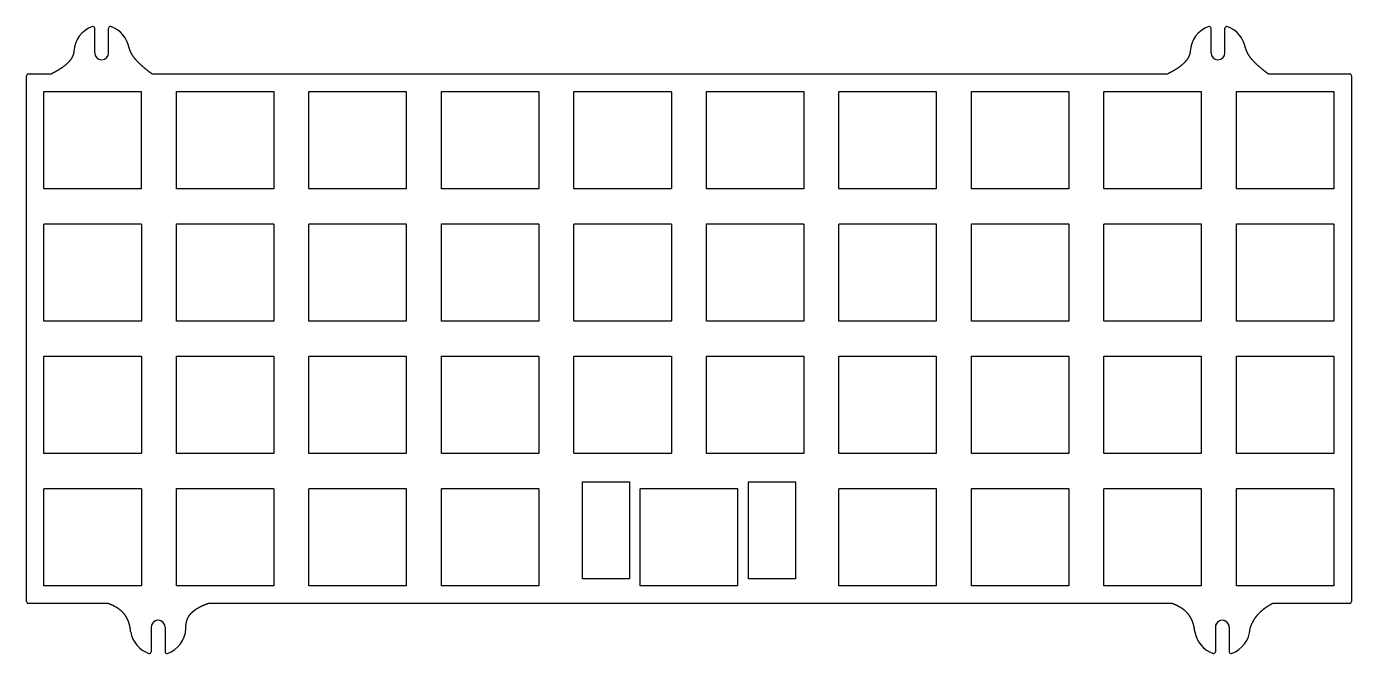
# Model space of a CAD drawing. Header units: millimetres. Extents: x 320 to 511, y -63 to 27.
import ezdxf

# ---------------------------------------------------------------- set-up
doc = ezdxf.new("R2010")
doc.units = ezdxf.units.MM
doc.layers.get('0').update_dxf_attribs({"linetype": 'CONTINUOUS'})

msp = doc.modelspace()

# ---------------------------------------------------------------- linework, layer by layer
for p, q in [((329.82, 23.06), (329.82, 26.59)), ((331.82, 23.06), (331.82, 26.59)), ((490.32, 23.06), (490.32, 26.59)), ((492.32, 23.06), (492.32, 26.59)), ((320.02, -55.94), (320.02, 19.76)), ((320.27, 20.01), (323.59, 20.01)), ((338.09, 20.01), (484.09, 20.01)), ((498.59, 20.01), (510.27, 20.01)), ((510.52, 19.76), (510.52, -55.94)), ((331.69, -56.19), (320.27, -56.19)), ((484.69, -56.19), (346.14, -56.19)), ((510.27, -56.19), (499.14, -56.19)), ((337.94, -59.63), (337.94, -63.16)), ((339.94, -59.63), (339.94, -63.16)), ((490.94, -59.63), (490.94, -63.16)), ((492.94, -59.63), (492.94, -63.16))]:
    msp.add_line(p, q)
for points in [[(322.57, 17.48), (336.47, 17.48, -0.414214), (336.52, 17.43), (336.52, 3.53, -0.414214), (336.47, 3.48), (322.57, 3.48, -0.414214), (322.52, 3.53), (322.52, 17.43, -0.414214)], [(341.62, 17.48), (355.53, 17.48, -0.414214), (355.57, 17.43), (355.57, 3.52, -0.414214), (355.53, 3.48), (341.62, 3.48, -0.414214), (341.57, 3.52), (341.57, 17.43, -0.414214)], [(360.67, 17.48), (374.58, 17.48, -0.414214), (374.62, 17.43), (374.62, 3.52, -0.414214), (374.58, 3.48), (360.67, 3.48, -0.414214), (360.62, 3.52), (360.62, 17.43, -0.414214)], [(379.72, 17.48), (393.63, 17.48, -0.414214), (393.68, 17.43), (393.68, 3.52, -0.414214), (393.63, 3.48), (379.72, 3.48, -0.414214), (379.68, 3.52), (379.68, 17.43, -0.414214)], [(398.77, 17.48), (412.68, 17.48, -0.414214), (412.73, 17.43), (412.73, 3.52, -0.414214), (412.68, 3.48), (398.77, 3.48, -0.414214), (398.73, 3.52), (398.73, 17.43, -0.414214)], [(417.82, 17.48), (431.73, 17.48, -0.414214), (431.78, 17.43), (431.78, 3.52, -0.414214), (431.73, 3.48), (417.82, 3.48, -0.414214), (417.78, 3.52), (417.78, 17.43, -0.414214)], [(436.87, 17.48), (450.78, 17.48, -0.414214), (450.82, 17.43), (450.82, 3.52, -0.414214), (450.78, 3.48), (436.87, 3.48, -0.414214), (436.82, 3.52), (436.82, 17.43, -0.414214)], [(455.92, 17.48), (469.83, 17.48, -0.414214), (469.88, 17.43), (469.88, 3.52, -0.414214), (469.83, 3.48), (455.92, 3.48, -0.414214), (455.88, 3.52), (455.88, 17.43, -0.414214)], [(474.97, 17.48), (488.88, 17.48, -0.414214), (488.92, 17.43), (488.92, 3.52, -0.414214), (488.88, 3.48), (474.97, 3.48, -0.414214), (474.93, 3.52), (474.93, 17.43, -0.414214)], [(494.02, 17.48), (507.93, 17.48, -0.414214), (507.98, 17.43), (507.98, 3.52, -0.414214), (507.93, 3.48), (494.02, 3.48, -0.414214), (493.98, 3.52), (493.98, 17.43, -0.414214)], [(322.57, -1.58), (336.48, -1.58, -0.414214), (336.53, -1.62), (336.53, -15.53, -0.414214), (336.48, -15.58), (322.57, -15.58, -0.414214), (322.52, -15.53), (322.52, -1.62, -0.414214)], [(341.62, -1.58), (355.53, -1.58, -0.414214), (355.57, -1.62), (355.57, -15.53, -0.414214), (355.53, -15.58), (341.62, -15.58, -0.414214), (341.57, -15.53), (341.57, -1.62, -0.414214)], [(360.67, -1.58), (374.58, -1.58, -0.414214), (374.62, -1.62), (374.62, -15.53, -0.414214), (374.58, -15.58), (360.67, -15.58, -0.414214), (360.62, -15.53), (360.62, -1.62, -0.414214)], [(379.72, -1.58), (393.63, -1.58, -0.414214), (393.68, -1.62), (393.68, -15.53, -0.414214), (393.63, -15.58), (379.72, -15.58, -0.414214), (379.68, -15.53), (379.68, -1.62, -0.414214)], [(398.77, -1.58), (412.68, -1.58, -0.414214), (412.73, -1.62), (412.73, -15.53, -0.414214), (412.68, -15.58), (398.77, -15.58, -0.414214), (398.73, -15.53), (398.73, -1.62, -0.414214)], [(417.82, -1.58), (431.73, -1.58, -0.414214), (431.78, -1.62), (431.78, -15.53, -0.414214), (431.73, -15.58), (417.82, -15.58, -0.414214), (417.78, -15.53), (417.78, -1.62, -0.414214)], [(436.87, -1.58), (450.78, -1.58, -0.414214), (450.82, -1.62), (450.82, -15.53, -0.414214), (450.78, -15.58), (436.87, -15.58, -0.414214), (436.82, -15.53), (436.82, -1.62, -0.414214)], [(455.92, -1.58), (469.83, -1.58, -0.414214), (469.88, -1.62), (469.88, -15.53, -0.414214), (469.83, -15.58), (455.92, -15.58, -0.414214), (455.88, -15.53), (455.88, -1.62, -0.414214)], [(474.97, -1.58), (488.88, -1.58, -0.414214), (488.92, -1.62), (488.92, -15.53, -0.414214), (488.88, -15.58), (474.97, -15.58, -0.414214), (474.93, -15.53), (474.93, -1.62, -0.414214)], [(494.02, -1.58), (507.93, -1.58, -0.414214), (507.98, -1.62), (507.98, -15.53, -0.414214), (507.93, -15.58), (494.02, -15.58, -0.414214), (493.98, -15.53), (493.98, -1.62, -0.414214)], [(322.57, -20.62), (336.48, -20.62, -0.414214), (336.53, -20.67), (336.53, -34.58, -0.414214), (336.48, -34.62), (322.57, -34.62, -0.414214), (322.52, -34.58), (322.52, -20.67, -0.414214)], [(341.62, -20.62), (355.53, -20.62, -0.414214), (355.57, -20.67), (355.57, -34.58, -0.414214), (355.53, -34.62), (341.62, -34.62, -0.414214), (341.57, -34.58), (341.57, -20.67, -0.414214)], [(360.67, -20.62), (374.58, -20.62, -0.414214), (374.62, -20.67), (374.62, -34.58, -0.414214), (374.58, -34.62), (360.67, -34.62, -0.414214), (360.62, -34.58), (360.62, -20.67, -0.414214)], [(379.72, -20.62), (393.63, -20.62, -0.414214), (393.68, -20.67), (393.68, -34.58, -0.414214), (393.63, -34.62), (379.72, -34.62, -0.414214), (379.68, -34.58), (379.68, -20.67, -0.414214)], [(398.77, -20.62), (412.68, -20.62, -0.414214), (412.73, -20.67), (412.73, -34.58, -0.414214), (412.68, -34.62), (398.77, -34.62, -0.414214), (398.73, -34.58), (398.73, -20.67, -0.414214)], [(417.82, -20.62), (431.73, -20.62, -0.414214), (431.78, -20.67), (431.78, -34.58, -0.414214), (431.73, -34.62), (417.82, -34.62, -0.414214), (417.78, -34.58), (417.78, -20.67, -0.414214)], [(436.87, -20.62), (450.78, -20.62, -0.414214), (450.82, -20.67), (450.82, -34.58, -0.414214), (450.78, -34.62), (436.87, -34.62, -0.414214), (436.82, -34.58), (436.82, -20.67, -0.414214)], [(455.92, -20.62), (469.83, -20.62, -0.414214), (469.88, -20.67), (469.88, -34.58, -0.414214), (469.83, -34.62), (455.92, -34.62, -0.414214), (455.88, -34.58), (455.88, -20.67, -0.414214)], [(474.97, -20.62), (488.88, -20.62, -0.414214), (488.92, -20.67), (488.92, -34.58, -0.414214), (488.88, -34.62), (474.97, -34.62, -0.414214), (474.93, -34.58), (474.93, -20.67, -0.414214)], [(494.02, -20.62), (507.93, -20.62, -0.414214), (507.98, -20.67), (507.98, -34.58, -0.414214), (507.93, -34.62), (494.02, -34.62, -0.414214), (493.98, -34.58), (493.98, -20.67, -0.414214)], [(322.57, -39.68), (336.48, -39.68, -0.414214), (336.53, -39.72), (336.53, -53.63, -0.414214), (336.48, -53.67), (322.57, -53.67, -0.414214), (322.52, -53.63), (322.52, -39.72, -0.414214)], [(341.62, -39.68), (355.53, -39.68, -0.414214), (355.57, -39.72), (355.57, -53.63, -0.414214), (355.53, -53.67), (341.62, -53.67, -0.414214), (341.57, -53.63), (341.57, -39.72, -0.414214)], [(360.67, -39.68), (374.58, -39.68, -0.414214), (374.62, -39.72), (374.62, -53.63, -0.414214), (374.58, -53.67), (360.67, -53.67, -0.414214), (360.62, -53.63), (360.62, -39.72, -0.414214)], [(379.72, -39.68), (393.63, -39.68, -0.414214), (393.68, -39.72), (393.68, -53.63, -0.414214), (393.63, -53.67), (379.72, -53.67, -0.414214), (379.68, -53.63), (379.68, -39.72, -0.414214)], [(399.99, -38.68), (406.64, -38.68, -0.414214), (406.69, -38.72), (406.69, -52.63, -0.414214), (406.64, -52.68), (399.99, -52.68, -0.414214), (399.94, -52.63), (399.94, -38.72, -0.414214)], [(408.3, -39.68), (422.2, -39.68, -0.414214), (422.25, -39.72), (422.25, -53.63, -0.414214), (422.2, -53.67), (408.3, -53.67, -0.414214), (408.25, -53.63), (408.25, -39.72, -0.414214)], [(423.86, -38.68), (430.51, -38.68, -0.414214), (430.56, -38.72), (430.56, -52.63, -0.414214), (430.51, -52.68), (423.86, -52.68, -0.414214), (423.81, -52.63), (423.81, -38.72, -0.414214)], [(436.87, -39.68), (450.78, -39.68, -0.414214), (450.82, -39.72), (450.82, -53.63, -0.414214), (450.78, -53.67), (436.87, -53.67, -0.414214), (436.82, -53.63), (436.82, -39.72, -0.414214)], [(455.92, -39.68), (469.83, -39.68, -0.414214), (469.88, -39.72), (469.88, -53.63, -0.414214), (469.83, -53.67), (455.92, -53.67, -0.414214), (455.88, -53.63), (455.88, -39.72, -0.414214)], [(474.97, -39.68), (488.88, -39.68, -0.414214), (488.92, -39.72), (488.92, -53.63, -0.414214), (488.88, -53.67), (474.97, -53.67, -0.414214), (474.93, -53.63), (474.93, -39.72, -0.414214)], [(494.02, -39.68), (507.93, -39.68, -0.414214), (507.98, -39.72), (507.98, -53.63, -0.414214), (507.93, -53.67), (494.02, -53.67, -0.414214), (493.98, -53.63), (493.98, -39.72, -0.414214)]]:
    msp.add_lwpolyline(points, format="xyb", close=True)
for centre, radius, start, end in [((330.82, 23.06), 4, 109.4711, 177.3301), ((329.57, 26.59), 0.25, 0, 109.4712), ((332.07, 26.59), 0.25, 70.5288, 180), ((330.82, 23.06), 4, 9.6926, 70.5287), ((491.32, 23.06), 4, 109.4712, 177.3301), ((490.07, 26.59), 0.25, 0, 109.4712), ((492.57, 26.59), 0.25, 70.5288, 180), ((491.32, 23.06), 4, 9.6926, 70.5288), ((330.82, 23.06), 1, 180, 360), ((330.82, 23.06), 1, 180, 360), ((491.32, 23.06), 1, -180, 0), ((491.32, 23.06), 1, -180, 0), ((320.27, 19.76), 0.25, 90, 180), ((510.27, 19.76), 0.25, 0, 90), ((320.27, -55.94), 0.25, 180, 270), ((510.27, -55.94), 0.25, -90, 0), ((338.94, -59.63), 1, 0, 180.001), ((338.94, -59.63), 1, 0.001, 180), ((491.94, -59.63), 1, 0, 180.0059), ((491.94, -59.63), 1, 0.0059, 180), ((338.94, -59.63), 4, 189.6947, 250.5288), ((338.94, -59.63), 4, 289.4712, 357.3281), ((491.94, -59.63), 4, 189.6931, 250.5288), ((491.94, -59.63), 4, 289.4712, 357.3296), ((337.69, -63.16), 0.25, -109.4712, 0), ((340.19, -63.16), 0.25, 180, 289.4712), ((490.69, -63.16), 0.25, -109.4712, 0), ((493.19, -63.16), 0.25, 180, 289.4712)]:
    msp.add_arc(centre, radius, start, end)
for points in [[(326.82, 23.24), (326.82, 23.18), (326.79, 23.04), (326.75, 22.83), (326.65, 22.56), (326.48, 22.22), (326.24, 21.89), (325.94, 21.57), (325.58, 21.24), (325.16, 20.93), (324.69, 20.62), (324.27, 20.37), (323.94, 20.19), (323.71, 20.07), (323.59, 20.01)], [(334.76, 23.73), (334.78, 23.67), (334.81, 23.54), (334.88, 23.35), (334.99, 23.08), (335.19, 22.74), (335.44, 22.38), (335.75, 22.02), (336.12, 21.64), (336.54, 21.24), (337.01, 20.84), (337.42, 20.51), (337.75, 20.26), (337.98, 20.09), (338.09, 20.01)], [(487.32, 23.24), (487.32, 23.18), (487.29, 23.04), (487.25, 22.83), (487.15, 22.56), (486.98, 22.22), (486.74, 21.89), (486.44, 21.57), (486.08, 21.24), (485.66, 20.93), (485.19, 20.62), (484.77, 20.37), (484.44, 20.19), (484.21, 20.07), (484.09, 20.01)], [(495.26, 23.73), (495.28, 23.67), (495.31, 23.54), (495.38, 23.35), (495.49, 23.08), (495.69, 22.74), (495.94, 22.38), (496.25, 22.02), (496.62, 21.64), (497.04, 21.24), (497.51, 20.84), (497.92, 20.51), (498.25, 20.26), (498.48, 20.09), (498.59, 20.01)], [(334.99, -60.3), (334.98, -60.18), (334.96, -59.94), (334.9, -59.59), (334.8, -59.15), (334.63, -58.63), (334.39, -58.15), (334.09, -57.72), (333.73, -57.33), (333.3, -56.99), (332.82, -56.68), (332.39, -56.47), (332.05, -56.32), (331.81, -56.23), (331.69, -56.19)], [(342.93, -59.81), (342.93, -59.71), (342.93, -59.52), (342.94, -59.23), (343, -58.86), (343.14, -58.42), (343.36, -58.02), (343.64, -57.64), (344.01, -57.3), (344.44, -56.98), (344.94, -56.69), (345.39, -56.48), (345.75, -56.33), (346.01, -56.24), (346.14, -56.19)], [(487.99, -60.3), (487.98, -60.18), (487.95, -59.94), (487.9, -59.6), (487.8, -59.16), (487.61, -58.65), (487.38, -58.17), (487.08, -57.74), (486.71, -57.35), (486.29, -57), (485.81, -56.7), (485.38, -56.48), (485.04, -56.33), (484.81, -56.24), (484.69, -56.19)], [(495.93, -59.81), (495.96, -59.72), (496.03, -59.54), (496.14, -59.27), (496.3, -58.92), (496.53, -58.51), (496.8, -58.11), (497.1, -57.74), (497.44, -57.39), (497.82, -57.06), (498.22, -56.75), (498.57, -56.52), (498.85, -56.35), (499.04, -56.24), (499.14, -56.19)]]:
    msp.add_open_spline(points, degree=5)

doc.saveas('drawing.dxf')
